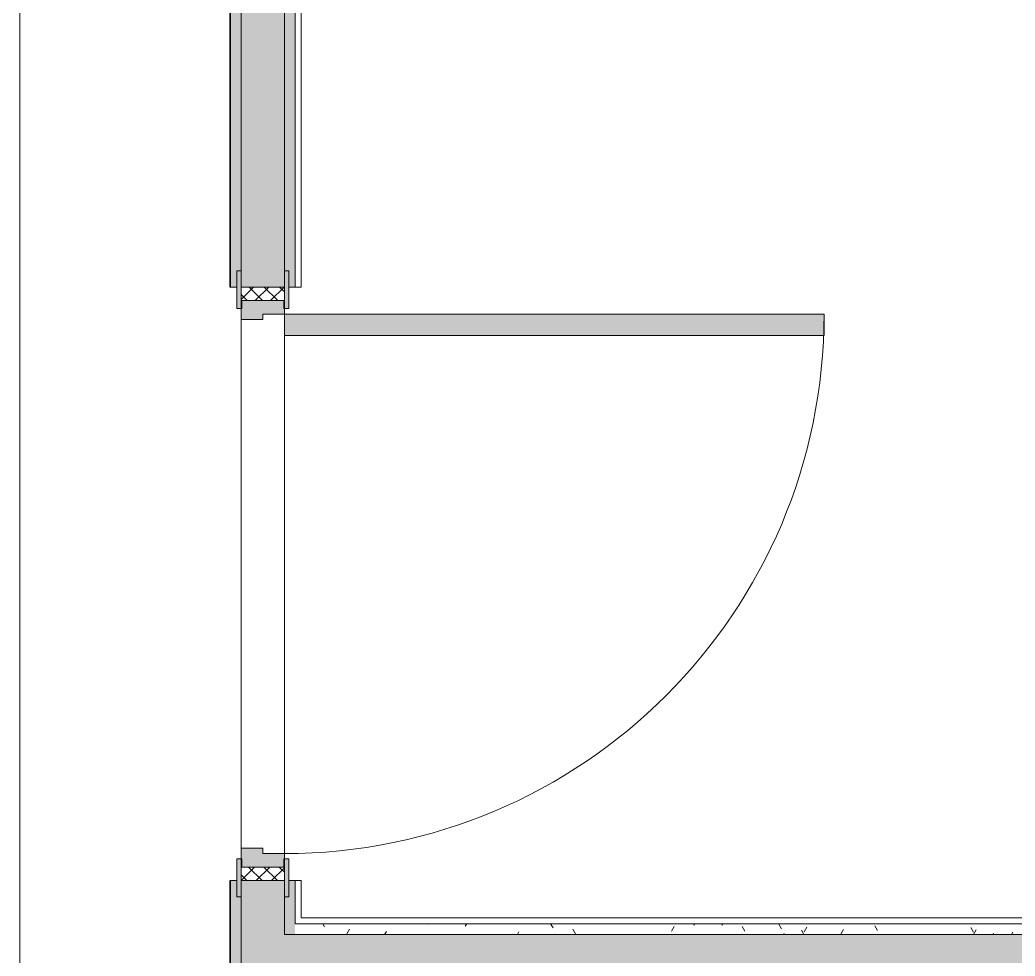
# Model space of a CAD drawing. Header units: millimetres. Extents: x -6228 to 201956, y -8553 to 30426.
# Drawn here: x 177612 to 179456, y 23460 to 25195 of the extents above; entities that cross this region are included whole.
import ezdxf

# ---------------------------------------------------------------- set-up
doc = ezdxf.new("R2010")
doc.units = ezdxf.units.MM
doc.linetypes.add('Осевая', pattern=[15875, 3175, -2381.25, 7937.5, -2381.25])
for name, color, linetype, lineweight, true_color in [('A-DOOR-5', 7, 'Continuous', 9, 0xaaaaaa), ('A-DOOR-6', 7, 'Continuous', 9, 0xe2e2e2), ('A-DOOR-FRAM-4', 7, 'Continuous', 9, 0xe2e2e2), ('A-DOOR-FRAM-5', 7, 'Continuous', 9, 0xaaaaaa), ('I-WALL-6', 7, 'Continuous', 9, 0x787878), ('I-WALL-7', 9, 'Continuous', 9, 0x808080)]:
    doc.layers.add(name, color=color, linetype=linetype, lineweight=lineweight, true_color=true_color)
for name, color, linetype, lineweight in [('A-WALL-4', 7, 'Continuous', 13), ('I-WALL-5', 7, 'Continuous', 9), ('Оси', 7, 'Continuous', 9), ('Оси-2', 7, 'Осевая', 9)]:
    doc.layers.add(name, color=color, linetype=linetype, lineweight=lineweight)
pattern_1 = [(135, (96951.9, 0), (-75.43415, -75.43415), [106.68, -17.78, 3.556, -17.78]), (135, (96951.9, 75.39), (-75.43415, -75.43415), []), (50, (96951.9, 0), (127.52922, -11.15758), [13.335, -146.685]), (355, (96951.9, 0), (-24.66966, 133.74002), [10.668, -117.348]), (100.451, (96962.52, -0.93), (102.85973, 122.58178), [11.333, -124.663]), (46.184, (96951.9, 35.56), (189.75516, -29.43036), [20.002, -220.027]), (96.636, (96967.7, 33.1), (166.1822, 173.1996), [17, -186.995]), (351.184, (96951.9, 35.56), (166.18393, 173.19757), [16.002, -176.022]), (21, (96969.68, 26.67), (106.13027, -71.58603), [13.335, -146.685]), (326, (96969.68, 26.67), (43.26188, 128.93175), [10.668, -117.348]), (71.451, (96978.52, 20.7), (149.39198, 57.34505), [11.333, -124.663]), (37.5, (96951.896, 0), (2.162228, 59.188357), [3.353, -112.573, 3.353, -115.773, -117.792]), (37.5, (96951.896, 0), (2.162228, 59.188357), [-235.052, 3.353, -114.44]), (7.5, (96951.896, 0), (46.773857, 70.126152), [3.353, -64.567, 3.353, -109.906, -44.894]), (7.5, (96951.896, 0), (46.773857, 70.126152), [-181.178, 3.353, -41.542]), (327.5, (96912.247, 0), (94.91367, -4.010093), [3.353, -41.097, 3.353, -135.331, -184.023]), (327.5, (96912.247, 0), (94.91367, -4.010093), [-183.134, 3.353, -180.67]), (317.5, (96894.47, 0), (103.69057, 17.79882), [3.353, -54.432, 3.353, -88.748, -130.683]), (317.5, (96894.47, 0), (103.69057, 17.79882), [-149.885, 3.353, -127.33])]
pattern_2 = [(0, (96951.896, 0), (121.92, 30.48), [10.058, -81.382, 10.058, -81.382, -487.68]), (0, (96951.896, 0), (121.92, 30.48), [-182.88, 10.058, -172.822, 10.058, -81.382, -213.36]), (0, (96951.896, 0), (121.92, 30.48), [-457.2, 10.058, -50.902, 10.058, -142.342]), (120, (96997.616, 15.24), (-87.356454, 90.345817), [10.058, -81.382, 10.058, -81.382, -487.68]), (120, (96997.616, 15.24), (-87.356454, 90.345817), [-182.88, 10.058, -172.822, 10.058, -81.382, -213.36]), (120, (96997.616, 15.24), (-87.356454, 90.345817), [-457.2, 10.058, -50.902, 10.058, -142.342]), (240, (97012.856, 76.2), (-34.563546, -120.825817), [10.058, -81.382, 10.058, -81.382, -487.68]), (240, (97012.856, 76.2), (-34.563546, -120.825817), [-182.88, 10.058, -172.822, 10.058, -81.382, -213.36]), (240, (97012.856, 76.2), (-34.563546, -120.825817), [-457.2, 10.058, -50.902, 10.058, -142.342])]

# ---------------------------------------------------------------- blocks, each defined once
blk = doc.blocks.new('110_Дверь_СКБ_1Ст_Внутренняя1 - Д-4 1100x2100h_су мгн-32391219-План зашивки приборов отопления в осях 1 этажа 12-23')
at = {"layer": 'A-DOOR-5'}
h = blk.add_hatch(dxfattribs=at)
h.set_pattern_fill('FP_60', color=256, style=0, pattern_type=2)
h.set_pattern_definition([(135, (1751.41, 104.685), (-14.14214, -14.14214), []), (225, (1751.41, 104.685), (14.14214, -14.14214), [])])
h.paths.add_polyline_path([(562.5, 40), (537.5, 40), (537.5, -40), (562.5, -40)])
at = {"layer": 'A-DOOR-6'}
h = blk.add_hatch(color=256, dxfattribs=at)
h.paths.add_polyline_path([(537.5, 40), (512.5, 40), (512.5, 0), (502.5, 0), (502.5, -40), (537.5, -40)])
h.paths.add_polyline_path([(-477.5, -40), (-477.5, 0), (-487.5, 0), (-487.5, 40), (-512.5, 40), (-512.5, -40), (-492.7, -40)])
at = {"layer": 'A-DOOR-FRAM-4'}
for points in [[(-447.5, 162.5), (-447.5, 1040), (-487.5, 1040), (-487.5, 40), (-447.5, 40)], [(-497.5, 40), (-497.5, 48), (-567.5, 48), (-567.5, 40)], [(-497.5, 39), (-497.5, 40), (-512.5, 39)], [(592.5, 48), (522.5, 48), (522.5, 40), (592.5, 40)], [(537.5, 39), (537.5, 40), (522.5, 39)], [(-497.5, -40), (-567.5, -40), (-567.5, -48), (-497.5, -48)], [(592.5, -48), (592.5, -40), (522.5, -40), (522.5, -48)]]:
    blk.add_hatch(color=256, dxfattribs=at).paths.add_polyline_path(points)
at = {"layer": 'A-DOOR-FRAM-5'}
h = blk.add_hatch(dxfattribs=at)
h.set_pattern_fill('FP_61', color=256, style=0, pattern_type=2)
h.set_pattern_definition([(45, (-371.384, 104.685), (-14.1421, 14.1421), []), (135, (-371.384, 104.685), (-14.1421, -14.1421), [])])
h.paths.add_polyline_path([(-512.5, 40), (-537.5, 40), (-537.5, -40), (-512.5, -40)])
at = {"layer": 'A-DOOR-5'}
for p, q in [((-487.5, 1040), (-487.5, 40)), ((-447.5, 1040), (-487.5, 1040)), ((-447.5, 40), (-447.5, 1040)), ((-487.5, 40), (-447.5, 40))]:
    blk.add_line(p, q, dxfattribs=at)
blk.add_arc((-487.5, 40), 1000, 360, 90, dxfattribs=at)
at = {"layer": 'A-DOOR-FRAM-5'}
for p, q in [((-497.5, 48), (-567.5, 48)), ((-567.5, 48), (-567.5, 40)), ((-567.5, 40), (-497.5, 40)), ((-512.5, 40), (-537.5, 40)), ((-537.5, 40), (-537.5, -40)), ((-487.5, 40), (-512.5, 40)), ((-512.5, 40), (-512.5, -40)), ((-512.5, -40), (-512.5, 40)), ((-497.5, 40), (-512.5, 40)), ((-512.5, 40), (-512.5, 39)), ((-512.5, 39), (-497.5, 39)), ((-497.5, 40), (-497.5, 48)), ((-497.5, 39), (-497.5, 40)), ((-487.5, 0), (-487.5, 40)), ((512.5, 40), (512.5, 0)), ((537.5, 40), (512.5, 40)), ((592.5, 48), (522.5, 48)), ((522.5, 48), (522.5, 40)), ((537.5, 40), (522.5, 40)), ((522.5, 40), (522.5, 39)), ((522.5, 40), (592.5, 40)), ((522.5, 39), (537.5, 39)), ((537.5, -40), (537.5, 40)), ((562.5, 40), (537.5, 40)), ((537.5, 40), (537.5, -40)), ((537.5, 39), (537.5, 40)), ((562.5, -40), (562.5, 40)), ((592.5, 40), (592.5, 48)), ((-477.5, 0), (-487.5, 0)), ((-477.5, -40), (-477.5, 0)), ((512.5, 0), (502.5, 0)), ((502.5, 0), (502.5, -40)), ((-497.5, -40), (-567.5, -40)), ((-567.5, -40), (-567.5, -48)), ((-567.5, -48), (-497.5, -48)), ((-537.5, -40), (-512.5, -40)), ((-497.5, -39), (-512.5, -39)), ((-512.5, -39), (-512.5, -40)), ((-512.5, -40), (-477.5, -40)), ((-512.5, -40), (-497.5, -40)), ((-497.5, -40), (-497.5, -39)), ((-497.5, -48), (-497.5, -40)), ((502.5, -40), (537.5, -40)), ((537.5, -39), (522.5, -39)), ((522.5, -39), (522.5, -40)), ((522.5, -40), (537.5, -40)), ((592.5, -40), (522.5, -40)), ((522.5, -40), (522.5, -48)), ((522.5, -48), (592.5, -48)), ((537.5, -40), (537.5, -39)), ((537.5, -40), (562.5, -40)), ((592.5, -48), (592.5, -40))]:
    blk.add_line(p, q, dxfattribs=at)

msp = doc.modelspace()

# ---------------------------------------------------------------- hatches: boundary and pattern name
at = {"layer": 'I-WALL-6'}
h = msp.add_hatch(dxfattribs=at)
h.set_pattern_fill('FP_165', color=256, style=0, pattern_type=2)
h.set_pattern_definition(pattern_1)
h.paths.add_polyline_path([(178021.9, 23200), (178101.9, 23200), (178101.9, 23600), (178021.9, 23600), (178021.9, 23497.1)])
h.paths.add_polyline_path([(178101.9, 24700), (178101.9, 26600), (178021.9, 26600), (178021.9, 24700)])
h = msp.add_hatch(dxfattribs=at)
h.set_pattern_fill('FP_165', color=256, style=0, pattern_type=2)
h.set_pattern_definition(pattern_1)
h.paths.add_polyline_path([(181052.6, 23420), (181052.6, 23500), (178101.9, 23500), (178101.9, 23420), (181032.6, 23420)])
at = {"layer": 'I-WALL-7'}
h = msp.add_hatch(dxfattribs=at)
h.set_pattern_fill('FP_186', color=256, style=0, pattern_type=2)
h.set_pattern_definition(pattern_2)
h.paths.add_polyline_path([(178021.9, 23200), (178021.9, 23570), (178013.9, 23570), (178013.9, 23600), (178001.9, 23600), (178001.9, 23200)])
h.paths.add_polyline_path([(178001.9, 24700), (178013.9, 24700), (178013.9, 24730), (178021.9, 24730), (178021.9, 26600), (178001.9, 26600), (178001.9, 25813.4)])
h = msp.add_hatch(dxfattribs=at)
h.set_pattern_fill('FP_186', color=256, style=0, pattern_type=2)
h.set_pattern_definition(pattern_2)
h.paths.add_polyline_path([(178101.9, 23500), (178121.9, 23500), (178121.9, 23600), (178109.9, 23600), (178109.4, 23570), (178101.9, 23570)])
h.paths.add_polyline_path([(178109.9, 24700), (178121.9, 24700), (178121.9, 26530), (178101.9, 26530), (178101.9, 24730), (178109.9, 24730)])
h = msp.add_hatch(dxfattribs=at)
h.set_pattern_fill('FP_186', color=256, style=0, pattern_type=2)
h.set_pattern_definition(pattern_2)
h.paths.add_polyline_path([(179680.6, 23500), (179820.4, 23500), (179820.4, 23520), (178121.9, 23520), (178121.9, 23500), (178952.5, 23500)])

# ---------------------------------------------------------------- linework, layer by layer
at = {"layer": 'A-WALL-4'}
for p, q in [((178021.9, 26600), (178021.9, 24730)), ((178101.9, 26550), (178101.9, 24730)), ((178121.9, 23520), (178121.9, 23600)), ((178021.9, 23570), (178021.9, 23200)), ((178101.9, 23500), (178101.9, 23570)), ((178121.9, 23520), (179800.4, 23520)), ((178101.9, 23500), (179820.4, 23500))]:
    msp.add_line(p, q, dxfattribs=at)
at = {"layer": 'I-WALL-5'}
for p, q in [((178000.9, 24700), (178000.9, 26580)), ((178001.9, 26580), (178001.9, 24700)), ((178121.9, 24700), (178121.9, 26530)), ((178132.9, 24700), (178132.9, 26519)), ((178000.9, 24700), (178013.9, 24700)), ((178109.9, 24700), (178132.9, 24700)), ((178021.9, 23660), (178021.9, 24640)), ((178101.9, 24610), (178101.9, 23650)), ((178013.9, 23600), (178000.9, 23600)), ((178000.9, 23600), (178000.9, 23221)), ((178001.9, 23600), (178001.9, 23221)), ((178132.9, 23600), (178109.9, 23600)), ((178132.9, 23531), (178132.9, 23600)), ((178132.9, 23531), (179800.4, 23531))]:
    msp.add_line(p, q, dxfattribs=at)
at = {"layer": 'Оси'}
msp.add_line((177611.9, 24890.1), (177611.9, 27390.1), dxfattribs=at)
at = {"layer": 'Оси-2'}
msp.add_line((177611.9, 593.7), (177611.9, 24890.1), dxfattribs=at)

# ---------------------------------------------------------------- block references
at = {"layer": 'A-DOOR-5', "rotation": 270}
msp.add_blockref('110_Дверь_СКБ_1Ст_Внутренняя1 - Д-4 1100x2100h_су мгн-32391219-План зашивки приборов отопления в осях 1 этажа 12-23', (178061.9, 24162.5), dxfattribs=at)

doc.saveas('drawing.dxf')
